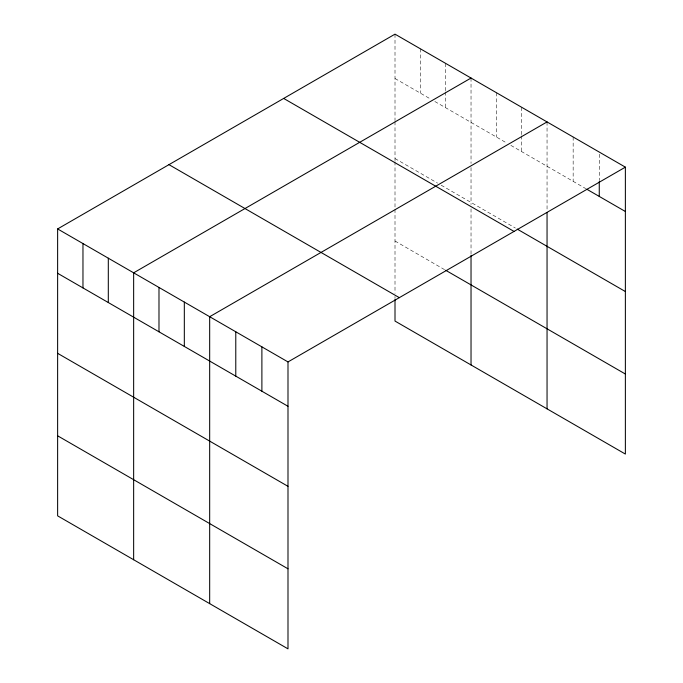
<?xml version="1.0" encoding="UTF-8"?>
<svg xmlns="http://www.w3.org/2000/svg" width="683" height="683" viewBox="0 0 683 683"><rect width="100%" height="100%" fill="white"/><g stroke="black" fill="none" stroke-linecap="round" stroke-linejoin="round"><path stroke-width="0.51" stroke-dasharray="3.42 2.56" d="M395.005 34.15L395.005 120.575M395.005 78.502L431.204 99.402M434.823 101.494L507.23 143.293M510.85 145.377L585.758 188.628M395.005 158.55L437.538 183.104M441.167 185.195L515.375 228.037M395.005 241.022L444.787 269.759M599.264 154.187L599.264 180.585M573.157 137.001L573.157 181.354M547.049 121.933L547.049 210.407M521.71 107.299L521.71 134.756M521.71 135.815L521.71 151.652M496.37 92.666L496.37 137.018M471.031 78.041L471.031 163.442M471.031 167.548L471.031 204.55M471.031 208.785L471.031 254.247M445.692 63.408L445.692 90.865M445.692 91.923L445.692 107.76M420.344 48.783L420.344 93.127M395.005 121.6L395.005 160.659M395.005 161.717L395.005 208.247M395.005 209.297L395.005 293.357M395.005 296.439L395.005 298.488"/><path stroke-width="1.02" d="M57.628 228.933L287.995 361.93L287.995 648.85L57.628 515.853L57.628 228.933L395.005 34.15L625.372 167.147L625.372 454.067L395.005 321.07L395.005 299.513M471.031 78.041L133.646 272.824L133.646 559.744M547.049 121.933L209.672 316.716L209.672 603.627M287.995 361.93L625.372 167.147M586.663 189.148L625.372 211.499M517.185 229.087L625.372 291.547M283.676 98.429L514.034 231.426M445.692 270.28L625.372 374.019M168.966 164.654L399.324 297.651M57.628 273.285L287.995 406.283M57.628 353.333L287.995 486.33M57.628 435.805L287.995 568.802M599.264 181.644L599.264 196.431M547.049 212.464L547.049 408.844M471.031 255.305L471.031 364.961M261.888 346.862L261.888 391.214M235.78 331.784L235.78 376.137M184.325 302.082L184.325 346.435M158.985 287.458L158.985 331.801M108.307 258.191L108.307 302.543M82.967 243.566L82.967 287.919"/></g></svg>
